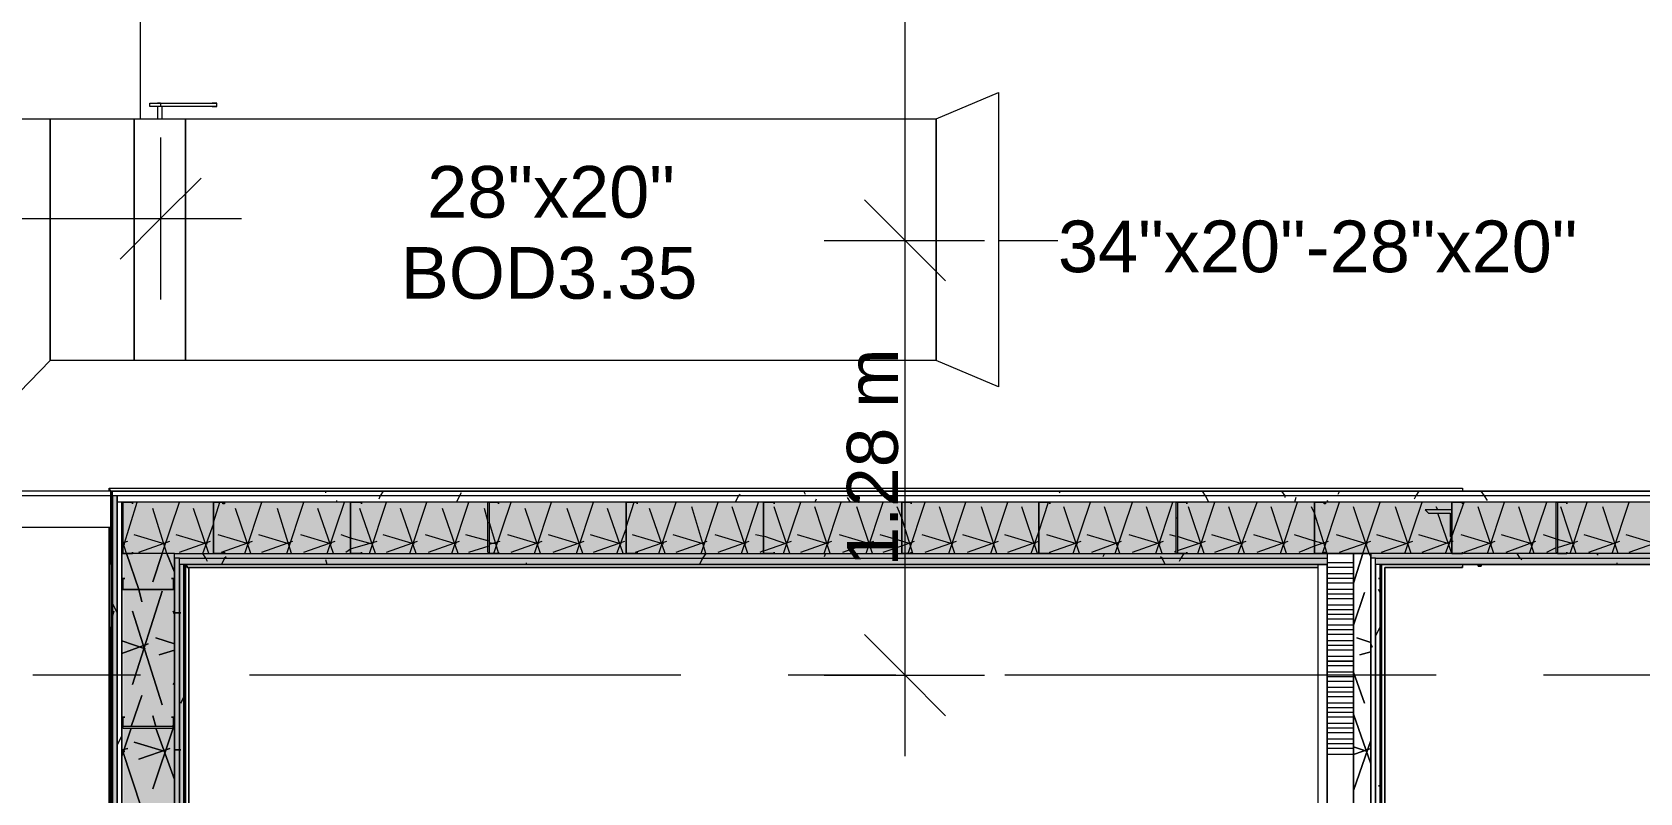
# Model space of a CAD drawing. Header units: metres. Extents: x -2 to 237, y -8 to 52.
# Drawn here: x 16.9 to 21.634, y 32.681 to 34.92 of the extents above; entities that cross this region are included whole.
import ezdxf

# ---------------------------------------------------------------- set-up
doc = ezdxf.new("R2010")
doc.units = ezdxf.units.M
doc.layers.add('HVAC - Ductos', color=5, linetype='Continuous', lineweight=0)
doc.layers.add('PDF2_Text', color=7, linetype='Continuous', lineweight=0)
doc.layers.add('PDF2_Geometry', color=7, linetype='Continuous', lineweight=0, true_color=0xaaaaaa)
doc.layers.add('PDF2_Solid Fills', color=7, linetype='Continuous', lineweight=0, true_color=0xffffff)
doc.styles.add('PDF Helvetica', font='')
doc.styles.get('PDF Helvetica').set_extended_font_data('Helvetica')

msp = doc.modelspace()

# ---------------------------------------------------------------- hatches: boundary and pattern name
at = {"layer": 'PDF2_Solid Fills', "lineweight": 0, "transparency": 33554559}
for points in [[(17.1357, 23.3916), (17.1495, 23.387), (17.1495, 33.5547), (17.1357, 33.5547), (17.1312, 33.541), (17.1312, 23.3916)], [(17.1678, 33.5364), (17.1678, 33.3851), (26.8448, 33.3851), (26.8448, 33.5364)], [(17.3146, 23.5613), (17.3192, 33.3009), (17.3192, 33.385), (17.1678, 33.385), (17.1678, 23.5567)], [(17.177, 28.4182), (17.1678, 28.4136), (17.1678, 23.5567), (17.3146, 23.5613), (17.3192, 33.3009), (17.3192, 33.385), (17.1678, 33.385), (17.1678, 32.876), (17.177, 32.876), (17.1678, 32.8714), (17.1678, 28.4182)]]:
    msp.add_hatch(color=256, dxfattribs=at).paths.add_polyline_path(points)
h = msp.add_hatch(color=256, dxfattribs=at)
h.paths.add_polyline_path([(20.713, 33.3713), (20.713, 33.385), (17.3192, 33.385), (17.3192, 33.3713)])
h.paths.add_polyline_path([(23.4372, 33.3713), (26.8449, 33.3713), (26.8449, 33.385), (23.4372, 33.385)])
h.paths.add_polyline_path([(23.3043, 33.3713), (23.3043, 33.385), (20.8415, 33.385), (20.8415, 33.3713)])
h = msp.add_hatch(color=256, dxfattribs=at)
h.paths.add_polyline_path([(17.3192, 30.404), (17.333, 30.404), (17.333, 33.3713), (17.3192, 33.3713)])
h.paths.add_polyline_path([(17.333, 30.2756), (17.3192, 30.2756), (17.3192, 23.5705), (17.333, 23.5705)])
h = msp.add_hatch(color=256, dxfattribs=at)
h.paths.add_polyline_path([(20.713, 33.353), (20.713, 33.3713), (17.333, 33.3713), (17.333, 33.353)])
h.paths.add_polyline_path([(23.4372, 33.3713), (23.4372, 33.353), (23.4425, 33.353), (26.3541, 33.3576), (26.8449, 33.3576), (26.8449, 33.3713)])
h.paths.add_polyline_path([(20.8552, 33.3713), (20.8552, 33.353), (23.2905, 33.353), (23.2905, 33.3713)])
h = msp.add_hatch(color=256, dxfattribs=at)
h.paths.add_polyline_path([(17.3467, 30.404), (17.3467, 33.353), (17.333, 33.353), (17.333, 30.404)])
h.paths.add_polyline_path([(17.3467, 23.5888), (17.3467, 30.2572), (17.333, 30.2572), (17.333, 23.5888)])

# ---------------------------------------------------------------- linework, layer by layer
at = {"layer": 'HVAC - Ductos', "lineweight": 0}
for points in [[(19.4701, 32.7888), (19.4701, 34.3069), (19.4701, 36.5312), (19.4701, 37.9163), (19.704, 37.9163)], [(17.2183, 34.6646), (17.2183, 35.1233)], [(17.2779, 34.6096), (17.2779, 34.3712), (17.2779, 34.1326)], [(17.3971, 34.4903), (17.2779, 34.3712), (17.1587, 34.2519)], [(19.3509, 34.4261), (19.4701, 34.3069), (19.5894, 34.1877)], [(14.3106, 34.3712), (14.7921, 34.3712), (17.5164, 34.3712)], [(19.2317, 34.3069), (19.4701, 34.3069), (19.704, 34.3069)], [(19.7453, 34.3069), (19.9196, 34.3069)], [(19.3509, 33.1466), (19.4701, 33.0274), (19.5894, 32.9081)], [(19.2317, 33.0274), (19.4701, 33.0274), (19.704, 33.0274)]]:
    msp.add_lwpolyline(points, dxfattribs=at)
for points in [[(19.7453, 33.8758), (19.5619, 33.9538), (19.5619, 34.6646), (19.7453, 34.7426)], [(16.7964, 33.7978), (16.7964, 34.6646), (16.9523, 34.6646), (16.9523, 33.9538), (16.8009, 33.7978)], [(17.2, 33.9538), (16.9523, 33.9538), (16.9523, 34.6646), (17.2, 34.6646)], [(17.3513, 34.6646), (19.5619, 34.6646), (19.5619, 33.9538), (17.3513, 33.9538)]]:
    msp.add_lwpolyline(points, close=True, dxfattribs=at)
at = {"layer": 'PDF2_Geometry', "color": 1, "lineweight": 0}
for points in [[(17.4293, 34.7013), (17.4339, 34.7013), (17.4385, 34.7013), (17.443, 34.7013), (17.4385, 34.7013), (17.4339, 34.7013), (17.4293, 34.7013), (17.2779, 34.7013), (17.2458, 34.7013), (17.2458, 34.7105), (17.2779, 34.7105), (17.2779, 34.7013), (17.2733, 34.7013), (17.2687, 34.7013), (17.2687, 34.6646)], [(17.2779, 34.7105), (17.4293, 34.7105), (17.4339, 34.7105), (17.4385, 34.7105), (17.443, 34.7105), (17.4385, 34.7105), (17.4339, 34.7105), (17.4293, 34.7105)], [(17.443, 34.7013), (17.443, 34.7105)], [(17.2825, 34.6646), (17.2825, 34.7013)]]:
    msp.add_lwpolyline(points, dxfattribs=at)
for points in [[(17.2779, 34.7105), (17.2733, 34.7105), (17.2687, 34.7105), (17.2733, 34.7105)], [(17.2, 34.6646), (17.3513, 34.6646), (17.3513, 33.9538), (17.2, 33.9538)]]:
    msp.add_lwpolyline(points, close=True, dxfattribs=at)
at = {"layer": 'PDF2_Geometry', "lineweight": 0}
for points in [[(17.1312, 33.353), (17.1312, 33.463), (17.1312, 33.5364), (17.1312, 33.5547), (15.1407, 33.5547), (15.1407, 33.5364), (15.1407, 33.4859), (15.1407, 33.463), (15.1407, 33.4859), (15.1407, 33.5364), (15.1407, 33.5547), (15.1407, 33.5685), (14.251, 33.5685), (6.2571, 33.5685), (6.2571, 33.353)], [(15.1407, 33.463), (17.1312, 33.463), (17.1312, 33.353), (17.1312, 23.5888), (17.1312, 23.3686), (26.8449, 23.3686), (26.955, 23.3686), (26.955, 23.4925), (26.8449, 23.4925), (26.8449, 23.5888), (26.8449, 30.2435), (26.8449, 31.0231), (26.8449, 31.1149), (26.8449, 33.353), (26.8449, 33.5685), (17.1312, 33.5685), (15.1407, 33.5685)], [(26.7348, 33.5685), (26.8449, 33.5685), (17.1357, 33.5685), (17.1312, 33.5685), (17.1266, 33.5777), (17.1266, 33.5685), (17.1266, 33.5777), (21.1121, 33.5777), (21.1121, 33.5685), (23.0429, 33.5685), (26.8449, 33.5685), (29.1334, 33.5685)], [(17.1357, 33.5547), (17.1312, 33.5547), (17.1312, 33.5685), (17.1312, 33.5364), (17.1312, 33.5685)], [(26.955, 23.387), (26.955, 23.4787), (26.955, 23.3732), (26.955, 23.3686), (26.955, 23.3732), (26.8449, 23.3732), (26.8449, 23.387), (26.8449, 23.3732), (17.1357, 23.3732), (17.1312, 23.3732), (17.1312, 23.3686), (17.1357, 23.3686), (17.1357, 23.3732), (17.1357, 23.387), (17.1357, 23.5888), (17.1357, 33.353), (17.1357, 33.5547), (17.1357, 33.5685), (17.1312, 33.5685), (21.1121, 33.5685)], [(17.1312, 33.5547), (17.1312, 33.5364), (17.1312, 33.463)], [(26.8449, 33.5547), (17.1495, 33.5547), (17.1495, 33.5364), (17.1495, 33.353), (17.1495, 23.5888), (17.1495, 23.4008), (17.1495, 23.387), (26.8449, 23.387), (26.8449, 23.4008), (26.8449, 23.5567), (26.6614, 23.5567), (26.8449, 23.5567), (26.8449, 23.5705), (17.3192, 23.5705), (17.3192, 23.5567), (26.6293, 23.5567), (26.6293, 23.4925), (26.6293, 23.4787), (26.6431, 23.4787), (26.6431, 23.5521)], [(26.8449, 33.5364), (17.1633, 33.5364), (17.1633, 33.385), (17.1633, 33.353), (17.1633, 23.5888), (17.1633, 23.5567), (17.1633, 23.4008), (26.8449, 23.4008), (26.8449, 23.4283), (26.8449, 23.4787), (26.8265, 23.4787), (26.8128, 23.4787), (26.8128, 23.5888), (26.8128, 23.7723), (26.8128, 24.1483), (26.8128, 24.5565), (26.8128, 24.9601), (26.8128, 27.4), (26.8128, 27.8036)], [(17.3192, 30.326), (17.3192, 30.2756), (17.3192, 23.5888), (17.3192, 23.5705), (17.3192, 23.5567), (26.6293, 23.5567), (17.3192, 23.5567), (17.3192, 33.385), (17.1633, 33.385), (17.1633, 23.5567), (17.1633, 23.4008), (26.8449, 23.4008)], [(17.3192, 30.404), (17.3192, 33.353), (17.3192, 33.3713), (17.3192, 33.385), (20.713, 33.385), (20.791, 33.385), (20.8415, 33.385), (20.791, 33.385), (20.713, 33.385), (20.713, 33.3713), (20.713, 33.353), (20.713, 32.6283)], [(23.3043, 33.385), (20.8415, 33.385), (20.8415, 33.3713), (20.8415, 33.353), (20.8415, 30.2756), (20.791, 30.2756), (20.6855, 30.2756), (20.1397, 30.2756)], [(20.791, 33.385), (20.791, 33.353), (20.791, 32.6283), (20.791, 32.2339), (20.791, 31.6239), (20.791, 31.0139), (20.791, 30.404), (20.791, 30.326), (20.713, 30.326), (20.6855, 30.326), (20.5113, 30.326), (20.1397, 30.326)], [(17.3513, 30.4269), (17.3513, 33.353), (17.3513, 30.4269), (17.3467, 30.4269), (17.3467, 30.404), (17.333, 30.404), (17.333, 33.353), (17.333, 33.3713), (20.713, 33.3713)], [(20.6855, 33.353), (17.3513, 33.353), (20.6855, 33.353), (20.713, 33.353), (20.6855, 33.353), (17.3467, 33.353), (17.3467, 30.4269), (17.3467, 30.404), (17.3513, 30.404), (19.0344, 30.404), (20.1397, 30.404), (20.1397, 30.4269), (19.0344, 30.4269), (19.0344, 30.2435), (17.3513, 30.2435), (20.8736, 30.2435), (20.8552, 30.2435), (20.6855, 30.2435)], [(17.3513, 30.4269), (17.3513, 33.353), (17.3513, 30.4269)], [(17.3513, 23.5888), (17.3513, 30.2435), (19.0344, 30.2435), (19.0344, 30.4269), (17.3513, 30.4269), (17.3513, 33.353), (20.6855, 33.353), (20.6855, 30.4269), (20.1397, 30.4269), (20.1397, 30.2435), (20.6855, 30.2435), (20.8736, 30.2435), (20.8736, 33.353), (23.2721, 33.353)], [(17.3605, 33.3438), (17.3605, 30.4269), (17.3605, 33.3438), (17.3559, 33.3438), (17.3559, 33.3484), (17.3513, 33.353)], [(17.3513, 30.4269), (17.3513, 33.353), (17.3513, 30.4269)], [(20.8736, 33.353), (20.8736, 30.2389), (20.8736, 33.353), (20.8736, 30.2435), (17.3513, 30.2435), (17.3513, 23.5888), (17.3513, 30.2389), (20.8736, 30.2389), (17.3513, 30.2389), (17.3513, 23.5888)], [(20.8736, 33.353), (20.8736, 30.2435), (20.8736, 30.2389), (20.8781, 30.2343), (20.8827, 30.2343), (20.8827, 30.2297), (20.8827, 33.3438), (20.8827, 30.2343), (17.3605, 30.2343), (17.3605, 23.598), (26.6202, 23.598)], [(23.2767, 33.353), (20.869, 33.353), (20.869, 30.2435), (20.8736, 30.2435), (20.869, 30.2435), (20.8552, 30.2435), (20.6855, 30.2435), (20.1397, 30.2435), (19.0344, 30.2435), (20.1397, 30.2435), (20.1397, 30.2572), (20.6855, 30.2572), (20.8415, 30.2572), (20.8552, 30.2572), (20.8552, 33.353), (20.8552, 33.3713), (23.2905, 33.3713)], [(21.1121, 33.353), (20.8736, 33.353)], [(20.8736, 30.2435), (20.8736, 33.353), (20.8736, 30.2389), (20.8736, 33.353), (20.8736, 30.2435)], [(20.8827, 30.2343), (20.8827, 33.3438), (20.8827, 30.2297)], [(20.9332, 33.353), (21.1121, 33.353), (21.1121, 33.3484)], [(23.0429, 33.353), (21.1121, 33.353)], [(21.1579, 33.353), (21.1579, 33.3484), (21.1625, 33.3484), (21.1671, 33.3484), (21.1671, 33.353)], [(21.1579, 33.353), (21.1579, 33.3484), (21.1625, 33.3484), (21.1671, 33.3484), (21.1671, 33.353)], [(21.1579, 33.353), (21.1579, 33.3484), (21.1625, 33.3484), (21.1671, 33.3484), (21.1671, 33.353)], [(21.1579, 33.353), (21.1579, 33.3484), (21.1625, 33.3484), (21.1671, 33.3484), (21.1671, 33.353)], [(21.1579, 33.353), (21.1579, 33.3484), (21.1625, 33.3484), (21.1671, 33.3484), (21.1671, 33.353)], [(21.1579, 33.353), (21.1579, 33.3484), (21.1625, 33.3484), (21.1671, 33.3484), (21.1671, 33.353)], [(21.1579, 33.353), (21.1625, 33.353), (21.1625, 33.3484), (21.1671, 33.3484), (21.1671, 33.353)], [(21.1579, 33.353), (21.1579, 33.3484), (21.1625, 33.3484), (21.1671, 33.3484), (21.1671, 33.353)], [(21.1579, 33.353), (21.1579, 33.3484), (21.1625, 33.3484), (21.1671, 33.3484), (21.1671, 33.353), (21.1671, 33.3484), (21.1625, 33.3484)], [(21.1579, 33.353), (21.1579, 33.3484), (21.1625, 33.3484), (21.1671, 33.3484), (21.1671, 33.353)], [(21.1579, 33.353), (21.1579, 33.3484), (21.1625, 33.3484), (21.1671, 33.3484), (21.1671, 33.353)], [(21.1671, 33.353), (21.1671, 33.3484), (21.1625, 33.3484)], [(21.1671, 33.353), (21.1671, 33.3484), (21.1625, 33.3484)], [(21.1671, 33.353), (21.1671, 33.3484), (21.1625, 33.3484)], [(21.1671, 33.353), (21.1671, 33.3484), (21.1625, 33.3484)], [(21.1671, 33.353), (21.1671, 33.3484), (21.1625, 33.3484)], [(21.1671, 33.353), (21.1671, 33.3484), (21.1625, 33.3484)], [(22.0751, 33.353), (21.1671, 33.353)], [(17.2183, 33.0274), (16.9018, 33.0274)], [(18.8098, 33.0274), (17.5394, 33.0274)], [(19.4426, 33.0274), (19.1262, 33.0274)], [(21.0341, 33.0274), (19.7637, 33.0274)], [(21.667, 33.0274), (21.3505, 33.0274)]]:
    msp.add_lwpolyline(points, dxfattribs=at)
for points in [[(17.1312, 33.5685), (17.1312, 23.3732), (17.1357, 23.3732), (17.1357, 33.5685)], [(21.4147, 33.5685), (21.4193, 33.5685), (21.4239, 33.5685), (21.4331, 33.5685), (21.4423, 33.5685), (21.4515, 33.5685), (21.4606, 33.5685), (21.4698, 33.5685), (21.4789, 33.5685), (21.4835, 33.5685), (21.4881, 33.5685), (21.4835, 33.5685), (21.4789, 33.5685), (21.4698, 33.5685), (21.4606, 33.5685), (21.4515, 33.5685), (21.4423, 33.5685), (21.4331, 33.5685), (21.4239, 33.5685), (21.4193, 33.5685)], [(17.1495, 23.387), (17.1495, 33.5547), (17.1357, 33.5547), (17.1357, 23.387)], [(17.1495, 33.5364), (17.1495, 23.4008), (17.1633, 23.4008), (17.1633, 33.5364)], [(17.1954, 33.5364), (17.1678, 33.5364), (17.1633, 33.5364), (17.1633, 33.3896), (17.1633, 33.385), (17.1678, 33.385), (17.1954, 33.385), (17.1954, 33.3896), (17.1954, 33.385), (17.1678, 33.385), (17.1678, 33.3896), (17.1678, 33.5364), (17.1954, 33.5364), (17.1954, 33.5319)], [(17.4339, 33.385), (17.4339, 33.3896), (17.4339, 33.5364), (17.466, 33.5364), (17.466, 33.5319), (17.4614, 33.5319), (17.4614, 33.5364), (17.4339, 33.5364), (17.4339, 33.3896), (17.4339, 33.385), (17.4614, 33.385), (17.4614, 33.3896), (17.466, 33.3896), (17.466, 33.385)], [(17.842, 33.385), (17.8374, 33.385), (17.8374, 33.3896), (17.8374, 33.5364), (17.842, 33.5364), (17.8696, 33.5364), (17.8696, 33.5319), (17.8696, 33.5364), (17.842, 33.5364), (17.8374, 33.5364), (17.8374, 33.3896), (17.8374, 33.385), (17.842, 33.385), (17.8696, 33.385)], [(18.2456, 33.385), (18.241, 33.3896), (18.241, 33.5364), (18.2456, 33.5364), (18.2731, 33.5364), (18.2731, 33.5319), (18.2731, 33.5364), (18.2456, 33.5364), (18.2456, 33.3896), (18.2456, 33.385), (18.2731, 33.385)], [(18.6492, 33.385), (18.6492, 33.3896), (18.6492, 33.5364), (18.6813, 33.5364), (18.6813, 33.5319), (18.6813, 33.5364), (18.6492, 33.5364), (18.6492, 33.3896), (18.6492, 33.385), (18.6813, 33.385)], [(19.0574, 33.385), (19.0528, 33.385), (19.0528, 33.3896), (19.0528, 33.5364), (19.0574, 33.5364), (19.0849, 33.5364), (19.0849, 33.5319), (19.0849, 33.5364), (19.0574, 33.5364), (19.0528, 33.5364), (19.0528, 33.3896), (19.0528, 33.385), (19.0574, 33.385), (19.0849, 33.385)], [(19.461, 33.385), (19.461, 33.3896), (19.461, 33.5364), (19.4885, 33.5364), (19.4885, 33.5319), (19.4885, 33.5364), (19.461, 33.5364), (19.461, 33.3896), (19.461, 33.385), (19.4885, 33.385)], [(19.8645, 33.385), (19.8645, 33.3896), (19.8645, 33.5364), (19.8967, 33.5364), (19.8967, 33.5319), (19.8967, 33.5364), (19.8645, 33.5364), (19.8645, 33.3896), (19.8645, 33.385), (19.8967, 33.385)], [(20.2728, 33.385), (20.2682, 33.385), (20.2682, 33.3896), (20.2682, 33.5364), (20.2728, 33.5364), (20.3002, 33.5364), (20.3002, 33.5319), (20.3002, 33.5364), (20.2728, 33.5364), (20.2728, 33.3896), (20.2728, 33.385), (20.3002, 33.385)], [(20.6763, 33.385), (20.6763, 33.3896), (20.6763, 33.5364), (20.7084, 33.5364), (20.7084, 33.5319), (20.7039, 33.5319), (20.7039, 33.5364), (20.6763, 33.5364), (20.6763, 33.3896), (20.6763, 33.385), (20.7039, 33.385), (20.7039, 33.3896), (20.7084, 33.3896), (20.7084, 33.385)], [(21.0799, 33.385), (21.0799, 33.3896), (21.0799, 33.5364), (21.1121, 33.5364), (21.1121, 33.5319), (21.1121, 33.5364), (21.0799, 33.5364), (21.0799, 33.3896), (21.0799, 33.385), (21.1121, 33.385)], [(21.3918, 33.385), (21.3872, 33.3896), (21.3872, 33.5364), (21.3918, 33.5364), (21.4193, 33.5364), (21.4193, 33.5319), (21.4193, 33.5364), (21.3918, 33.5364), (21.3918, 33.3896), (21.3918, 33.385), (21.4193, 33.385)], [(21.0799, 33.5135), (21.002, 33.5135), (21.0066, 33.5089), (21.0112, 33.5043), (21.0753, 33.5043), (21.0753, 33.4402), (21.0753, 33.4356), (21.0799, 33.4356)], [(17.1266, 33.463), (17.1266, 23.4787)], [(17.8696, 33.3896), (17.8696, 33.385)], [(18.2731, 33.3896), (18.2731, 33.385)], [(18.6813, 33.3896), (18.6813, 33.385)], [(19.0849, 33.3896), (19.0849, 33.385)], [(19.4885, 33.3896), (19.4885, 33.385)], [(19.8967, 33.3896), (19.8967, 33.385)], [(20.3002, 33.3896), (20.3002, 33.385)], [(20.791, 30.326), (20.791, 30.404), (20.791, 31.0139), (20.791, 31.6239), (20.791, 32.2339), (20.791, 32.6283), (20.791, 33.385), (20.713, 33.385), (20.713, 32.6283), (20.713, 30.404), (20.713, 30.326)], [(20.791, 33.385), (20.791, 32.6283), (20.791, 32.2339), (20.791, 31.6239), (20.791, 31.0139), (20.791, 30.404), (20.791, 30.2756), (20.8415, 30.2756), (20.8415, 33.385)], [(21.1121, 33.3896), (21.1121, 33.385)], [(21.4193, 33.3896), (21.4193, 33.385)], [(17.3192, 30.404), (17.333, 30.404), (17.333, 33.3713), (17.3192, 33.3713)], [(17.333, 30.404), (17.3467, 30.404), (17.3467, 33.353), (17.333, 33.353)], [(17.3513, 33.353), (17.3467, 33.353), (17.3467, 30.4269), (17.3513, 30.4269)], [(17.3605, 33.3438), (20.6855, 33.3438), (17.3605, 33.3438), (17.3605, 30.4269), (17.3605, 33.3438), (17.3559, 33.3438), (17.3559, 33.3484), (17.3513, 33.353), (17.3513, 30.4269), (17.3513, 33.353), (20.6855, 33.353), (17.3513, 33.353), (17.3559, 33.3484), (17.3559, 33.3438)], [(20.6855, 33.353), (20.6855, 30.404), (20.713, 30.404), (20.713, 32.6283), (20.713, 33.353)], [(20.8415, 33.3713), (20.8415, 30.2572), (20.8552, 30.2572), (20.8552, 33.3713)], [(20.869, 30.2435), (20.869, 33.353), (20.8552, 33.353), (20.8552, 30.2435), (20.869, 30.2435), (20.8736, 30.2435), (20.8736, 33.353), (20.869, 33.353)], [(20.8736, 33.353), (21.1121, 33.353)], [(21.1121, 33.3484), (21.1121, 33.3438), (20.8827, 33.3438), (21.1121, 33.3438)], [(21.1671, 33.353), (21.1671, 33.3484), (21.1625, 33.3484), (21.1671, 33.3484), (21.1671, 33.353), (21.1671, 33.3484), (21.1625, 33.3484), (21.1579, 33.3484), (21.1579, 33.353), (21.1579, 33.3484), (21.1625, 33.3484), (21.1671, 33.3484)], [(21.1625, 33.3484), (21.1671, 33.3484), (21.1671, 33.353), (21.1671, 33.3484), (21.1625, 33.3484), (21.1579, 33.3484), (21.1579, 33.353), (21.1579, 33.3484), (21.1625, 33.3484), (21.1671, 33.3484), (21.1671, 33.353), (21.1671, 33.3484), (21.1625, 33.3484), (21.1579, 33.3484), (21.1579, 33.353), (21.1579, 33.3484), (21.1625, 33.3484), (21.1671, 33.3484), (21.1671, 33.353), (21.1671, 33.3484), (21.1625, 33.3484), (21.1671, 33.3484), (21.1671, 33.353), (21.1671, 33.3484), (21.1625, 33.3484), (21.1671, 33.3484), (21.1671, 33.353), (21.1671, 33.3484)], [(21.1671, 33.353), (21.1671, 33.3484), (21.1625, 33.3484), (21.1671, 33.3484)], [(21.1671, 33.353), (21.1671, 33.3484), (21.1625, 33.3484), (21.1671, 33.3484)], [(21.4881, 33.353), (21.4835, 33.353), (21.4789, 33.353), (21.4698, 33.353), (21.4606, 33.353), (21.4515, 33.353), (21.4423, 33.353), (21.4331, 33.353), (21.4239, 33.353), (21.4193, 33.353), (21.4147, 33.353), (21.4193, 33.353), (21.4239, 33.353), (21.4331, 33.353), (21.4423, 33.353), (21.4515, 33.353), (21.4606, 33.353), (21.4698, 33.353), (21.4789, 33.353), (21.4835, 33.353)], [(17.1633, 33.3117), (17.1633, 33.2796), (17.1678, 33.2796), (17.3146, 33.2796), (17.3192, 33.2796), (17.3192, 33.3117), (17.31, 33.3117), (17.3146, 33.3117), (17.3146, 33.2796), (17.1678, 33.2796), (17.1678, 33.3117), (17.1724, 33.3117)], [(17.1312, 23.4787), (17.1312, 33.1695)], [(17.1633, 32.9035), (17.1633, 32.876), (17.1678, 32.8714), (17.3146, 32.8714), (17.3146, 32.876), (17.3192, 32.876), (17.3192, 32.9035), (17.31, 32.9035), (17.3146, 32.9035), (17.3146, 32.876), (17.1678, 32.876), (17.1678, 32.9035), (17.1724, 32.9035)]]:
    msp.add_lwpolyline(points, close=True, dxfattribs=at)
at = {"layer": 'PDF2_Geometry', "color": 254, "lineweight": 0, "true_color": 0xeaeaea}
for points in [[(17.7641, 33.5639), (17.7641, 33.5685)], [(17.9337, 33.5685), (17.9245, 33.5547), (17.92, 33.5456)], [(19.1766, 33.5593), (19.172, 33.5685)], [(19.9288, 33.5685), (19.9242, 33.5639)], [(20.3645, 33.5364), (20.3553, 33.5547), (20.3462, 33.5685)], [(20.5892, 33.5502), (20.5892, 33.5547), (20.58, 33.5685)], [(20.7497, 33.5685), (20.7451, 33.5593)], [(20.9836, 33.5685), (20.9744, 33.5547), (20.9698, 33.5456)], [(21.1855, 33.541), (21.1763, 33.5547), (21.1671, 33.5685)], [(17.7962, 33.541), (17.7962, 33.5364)], [(18.163, 33.5639), (18.1585, 33.5547), (18.1493, 33.5364)], [(18.9841, 33.5593), (18.9795, 33.5547), (18.9703, 33.5364)], [(19.2087, 33.5456), (19.2041, 33.5364)], [(19.3096, 33.5364), (19.3004, 33.5502)], [(20.6213, 33.5502), (20.6167, 33.5364)], [(20.7176, 33.5364), (20.713, 33.541)], [(17.1357, 33.4402), (17.1357, 33.4356), (17.1312, 33.4402)], [(17.4155, 33.3622), (17.4109, 33.3713), (17.4017, 33.385)], [(18.8831, 33.385), (18.8739, 33.3713), (18.8648, 33.353)], [(19.2363, 33.385), (19.2317, 33.3759)], [(20.0572, 33.385), (20.0526, 33.3759)], [(20.2911, 33.385), (20.2819, 33.3713), (20.2773, 33.3622)], [(21.2863, 33.3667), (21.2818, 33.3713), (21.2726, 33.385)], [(21.511, 33.3805), (21.5064, 33.385)], [(17.4705, 33.3759), (17.466, 33.3713), (17.4568, 33.353)], [(17.7686, 33.353), (17.7641, 33.3667)], [(18.3557, 33.353), (18.3557, 33.3576)], [(20.2361, 33.353), (20.2269, 33.3713), (20.2223, 33.3759)], [(20.791, 33.3576), (20.713, 33.3576)], [(20.791, 33.3438), (20.713, 33.3438)], [(21.5661, 33.3576), (21.5661, 33.353)], [(20.791, 33.3254), (20.713, 33.3254)], [(20.791, 33.3117), (20.713, 33.3117)], [(20.791, 33.2979), (20.713, 33.2979)], [(20.791, 33.2796), (20.713, 33.2796)], [(20.791, 33.2659), (20.713, 33.2659)], [(20.791, 33.2521), (20.713, 33.2521)], [(20.791, 33.2337), (20.713, 33.2337)], [(20.791, 33.2199), (20.713, 33.2199)], [(20.791, 33.2062), (20.713, 33.2062)], [(20.791, 33.1925), (20.713, 33.1925)], [(20.791, 33.1741), (20.713, 33.1741)], [(20.791, 33.1604), (20.713, 33.1604)], [(20.791, 33.1466), (20.713, 33.1466)], [(20.791, 33.1282), (20.713, 33.1282)], [(20.791, 33.1145), (20.713, 33.1145)], [(20.791, 33.1007), (20.713, 33.1007)], [(20.791, 33.0824), (20.713, 33.0824)], [(20.791, 33.0548), (20.713, 33.0548)], [(20.791, 33.0365), (20.713, 33.0365)], [(20.791, 33.0228), (20.713, 33.0228)], [(20.791, 33.009), (20.713, 33.009)], [(20.791, 32.9907), (20.713, 32.9907)], [(20.791, 32.9769), (20.713, 32.9769)], [(20.791, 32.9631), (20.713, 32.9631)], [(20.791, 32.9448), (20.713, 32.9448)], [(20.791, 32.931), (20.713, 32.931)], [(20.791, 32.9173), (20.713, 32.9173)], [(20.791, 32.9035), (20.713, 32.9035)], [(20.791, 32.8852), (20.713, 32.8852)], [(20.791, 32.8714), (20.713, 32.8714)], [(20.791, 32.8577), (20.713, 32.8577)], [(20.791, 32.8393), (20.713, 32.8393)], [(20.791, 32.8255), (20.713, 32.8255)], [(20.791, 32.8118), (20.713, 32.8118)], [(20.791, 32.7934), (20.713, 32.7934)]]:
    msp.add_lwpolyline(points, dxfattribs=at)
at = {"layer": 'PDF2_Geometry', "color": 254, "lineweight": 0, "true_color": 0xd2d2d2}
for points in [[(17.1633, 33.4034), (17.1678, 33.4034), (17.2091, 33.5364)], [(17.1633, 33.5227), (17.1678, 33.5273)], [(17.2825, 33.385), (17.255, 33.3025), (17.2825, 33.385), (17.333, 33.5364)], [(17.4339, 33.4768), (17.4522, 33.5364)], [(17.5256, 33.385), (17.576, 33.5364)], [(17.6494, 33.385), (17.6999, 33.5364)], [(17.7686, 33.385), (17.8191, 33.5364)], [(17.8925, 33.385), (17.9429, 33.5364)], [(18.0117, 33.385), (18.0622, 33.5364)], [(18.1356, 33.385), (18.186, 33.5364)], [(18.2594, 33.385), (18.3099, 33.5364)], [(18.3786, 33.385), (18.4291, 33.5364)], [(18.5024, 33.385), (18.5529, 33.5364)], [(18.6492, 33.463), (18.6721, 33.5364)], [(18.7455, 33.385), (18.796, 33.5364)], [(18.8831, 33.385), (18.8418, 33.5227)], [(18.8693, 33.385), (18.9198, 33.5364)], [(19.0069, 33.385), (18.9611, 33.5227)], [(18.9886, 33.385), (19.039, 33.5364)], [(19.1308, 33.385), (19.0849, 33.5227)], [(19.1124, 33.385), (19.1629, 33.5364)], [(19.25, 33.385), (19.2041, 33.5227)], [(19.2317, 33.385), (19.2821, 33.5364)], [(19.3738, 33.385), (19.328, 33.5227)], [(19.3555, 33.385), (19.406, 33.5364)], [(19.4931, 33.385), (19.461, 33.4905), (19.4472, 33.5227)], [(19.4793, 33.385), (19.5298, 33.5364)], [(19.6169, 33.385), (19.5711, 33.5227)], [(19.5986, 33.385), (19.649, 33.5364)], [(19.7408, 33.385), (19.6949, 33.5227)], [(19.7224, 33.385), (19.7728, 33.5364)], [(19.86, 33.385), (19.8141, 33.5227)], [(19.8417, 33.385), (19.8645, 33.4493), (19.8921, 33.5364)], [(19.9838, 33.385), (19.938, 33.5227)], [(19.9655, 33.385), (20.0159, 33.5364)], [(20.1031, 33.385), (20.0572, 33.5227)], [(20.0893, 33.385), (20.1397, 33.5364)], [(20.2269, 33.385), (20.1811, 33.5227)], [(20.2085, 33.385), (20.259, 33.5364)], [(20.3507, 33.385), (20.3048, 33.5227)], [(20.3324, 33.385), (20.3828, 33.5364)], [(20.4699, 33.385), (20.4241, 33.5227)], [(20.4516, 33.385), (20.5067, 33.5364)], [(20.5938, 33.385), (20.5479, 33.5227)], [(20.5754, 33.385), (20.6259, 33.5364)], [(20.713, 33.385), (20.6763, 33.5043), (20.6672, 33.5227)], [(20.6993, 33.385), (20.7497, 33.5364)], [(20.8369, 33.385), (20.791, 33.5227)], [(20.8185, 33.385), (20.869, 33.5364)], [(20.9607, 33.385), (20.9148, 33.5227)], [(20.9424, 33.385), (20.9928, 33.5364)], [(21.0387, 33.5135), (21.0341, 33.5227)], [(21.0616, 33.385), (21.0799, 33.4356), (21.1167, 33.5364)], [(21.2038, 33.385), (21.1579, 33.5227)], [(21.1855, 33.385), (21.2358, 33.5364)], [(21.323, 33.385), (21.2772, 33.5227)], [(21.3092, 33.385), (21.3597, 33.5364)], [(21.4469, 33.385), (21.4009, 33.5227)], [(21.4285, 33.385), (21.4789, 33.5364)], [(21.5706, 33.385), (21.5248, 33.5227)], [(21.5523, 33.385), (21.6028, 33.5364)], [(17.2963, 33.385), (17.3192, 33.33), (17.2963, 33.385), (17.255, 33.5181)], [(17.4201, 33.385), (17.3742, 33.5181)], [(17.5439, 33.385), (17.498, 33.5181)], [(17.6631, 33.385), (17.6219, 33.5181)], [(17.787, 33.385), (17.7411, 33.5181)], [(17.9108, 33.385), (17.865, 33.5181)], [(18.0301, 33.385), (17.9842, 33.5181)], [(18.1539, 33.385), (18.108, 33.5181)], [(18.241, 33.4813), (18.2319, 33.5181)], [(18.241, 33.4768), (18.2456, 33.4768), (18.2731, 33.385)], [(18.397, 33.385), (18.3511, 33.5181)], [(18.5208, 33.385), (18.4749, 33.5181)], [(18.6401, 33.385), (18.5941, 33.5181)], [(18.7638, 33.385), (18.718, 33.5181)], [(20.2682, 33.4905), (20.2728, 33.4905)], [(21.0799, 33.385), (21.0387, 33.5043)], [(17.2917, 33.4126), (17.2, 33.4402)], [(17.4155, 33.4126), (17.3238, 33.4402)], [(17.4017, 33.385), (17.4339, 33.4722)], [(17.5394, 33.4126), (17.4476, 33.4402)], [(17.6585, 33.4126), (17.5668, 33.4402)], [(17.7824, 33.4126), (17.6907, 33.4402)], [(17.9016, 33.4126), (17.8374, 33.431), (17.8099, 33.4402)], [(18.0255, 33.4126), (17.9337, 33.4402)], [(18.1493, 33.4126), (18.0576, 33.4402)], [(18.2456, 33.4218), (18.1768, 33.4402)], [(18.3924, 33.4126), (18.3007, 33.4402)], [(18.5116, 33.4126), (18.4199, 33.4402)], [(18.6355, 33.4126), (18.5437, 33.4402)], [(18.6217, 33.385), (18.6492, 33.4585)], [(18.7593, 33.4126), (18.6675, 33.4402)], [(18.8785, 33.4126), (18.7868, 33.4402)], [(19.0024, 33.4126), (18.9106, 33.4402)], [(19.0528, 33.4356), (19.0298, 33.4402)], [(19.1216, 33.4126), (19.0574, 33.4356)], [(19.2455, 33.4126), (19.1537, 33.4402)], [(19.3692, 33.4126), (19.2775, 33.4402)], [(19.4885, 33.4126), (19.461, 33.4218), (19.3968, 33.4402)], [(19.6123, 33.4126), (19.5206, 33.4402)], [(19.7316, 33.4126), (19.6399, 33.4402)], [(19.8554, 33.4126), (19.7637, 33.4402)], [(19.9792, 33.4126), (19.8875, 33.4402)], [(20.0985, 33.4126), (20.0068, 33.4402)], [(20.2223, 33.4126), (20.1305, 33.4402)], [(20.2682, 33.4356), (20.2498, 33.4402)], [(20.3416, 33.4126), (20.2728, 33.4356)], [(20.4654, 33.4126), (20.3736, 33.4402)], [(20.5892, 33.4126), (20.4975, 33.4402)], [(20.7084, 33.4126), (20.6763, 33.4218), (20.6167, 33.4402)], [(20.8323, 33.4126), (20.7406, 33.4402)], [(20.9515, 33.4126), (20.8598, 33.4402)], [(21.0753, 33.4126), (20.9836, 33.4402)], [(21.1992, 33.4126), (21.1075, 33.4402)], [(21.3184, 33.4126), (21.2267, 33.4402)], [(21.4423, 33.4126), (21.3918, 33.4264), (21.3505, 33.4402)], [(21.5615, 33.4126), (21.4698, 33.4402)], [(21.6853, 33.4126), (21.5936, 33.4402)], [(17.1633, 33.4172), (17.1816, 33.4218)], [(17.1724, 33.4126), (17.1633, 33.4126)], [(17.177, 33.385), (17.2137, 33.2796), (17.2229, 33.2429), (17.2137, 33.2796), (17.177, 33.385), (17.1678, 33.4172)], [(17.2137, 33.3896), (17.3054, 33.4218)], [(17.333, 33.3896), (17.4247, 33.4218)], [(17.4568, 33.3896), (17.5485, 33.4218)], [(17.576, 33.3896), (17.6677, 33.4218)], [(17.6999, 33.3896), (17.7916, 33.4218)], [(17.8237, 33.3896), (17.8374, 33.3988), (17.9154, 33.4218)], [(17.9429, 33.3896), (18.0347, 33.4218)], [(18.0668, 33.3896), (18.1585, 33.4218)], [(18.186, 33.3896), (18.2456, 33.408)], [(18.2456, 33.4126), (18.2777, 33.4218)], [(18.2685, 33.4126), (18.2456, 33.4172)], [(18.3099, 33.3896), (18.4016, 33.4218)], [(18.4337, 33.3896), (18.5254, 33.4218)], [(18.5529, 33.3896), (18.6446, 33.4218)], [(18.6767, 33.3896), (18.7684, 33.4218)], [(18.796, 33.3896), (18.8877, 33.4218)], [(18.9198, 33.3896), (19.0115, 33.4218)], [(19.0436, 33.3896), (19.0528, 33.3942)], [(19.0528, 33.3988), (19.0528, 33.4034)], [(19.0574, 33.3942), (19.1354, 33.4218)], [(19.1629, 33.3896), (19.2546, 33.4218)], [(19.2867, 33.3896), (19.3784, 33.4218)], [(19.406, 33.3896), (19.461, 33.408), (19.4977, 33.4218)], [(19.5298, 33.3896), (19.6215, 33.4218)], [(19.6536, 33.3896), (19.7453, 33.4218)], [(19.7728, 33.3896), (19.8645, 33.4218)], [(19.8967, 33.3896), (19.9884, 33.4218)], [(20.0205, 33.3896), (20.1076, 33.4218)], [(20.1397, 33.3896), (20.2315, 33.4218)], [(20.2636, 33.3896), (20.2682, 33.3942)], [(20.2728, 33.3942), (20.3553, 33.4218)], [(20.3828, 33.3896), (20.4745, 33.4218)], [(20.5067, 33.3896), (20.5984, 33.4218)], [(20.6305, 33.3896), (20.6763, 33.408), (20.7176, 33.4218)], [(20.7497, 33.3896), (20.8415, 33.4218)], [(20.8736, 33.3896), (20.9653, 33.4218)], [(20.9928, 33.3896), (21.0799, 33.4218), (21.0845, 33.4218)], [(21.0799, 33.4126), (21.0799, 33.4172)], [(21.1167, 33.3896), (21.2084, 33.4218)], [(21.2404, 33.3896), (21.3276, 33.4218)], [(21.3597, 33.3896), (21.3872, 33.4034)], [(21.3918, 33.4034), (21.4515, 33.4218)], [(21.4835, 33.3896), (21.5752, 33.4218)], [(21.6028, 33.3896), (21.6945, 33.4218)], [(17.1633, 32.8989), (17.1678, 32.8989)]]:
    msp.add_lwpolyline(points, dxfattribs=at)
at = {"layer": 'PDF2_Geometry', "color": 254, "lineweight": 0, "true_color": 0xdddddd}
for points in [[(20.8185, 33.385), (20.791, 33.2979)], [(20.8369, 33.385), (20.8415, 33.3759)], [(20.8231, 33.2705), (20.791, 33.1741)], [(20.8001, 33.1374), (20.8415, 33.1236)], [(20.8415, 33.0962), (20.8093, 33.087)], [(20.791, 33.0365), (20.8231, 32.9448)], [(20.791, 32.9127), (20.8415, 32.766)], [(20.8415, 32.8347), (20.791, 32.688)], [(20.791, 32.8164), (20.8323, 32.8026)], [(20.8415, 32.8118), (20.791, 32.7934)]]:
    msp.add_lwpolyline(points, close=True, dxfattribs=at)
at = {"layer": 'PDF2_Geometry', "color": 254, "lineweight": 0, "true_color": 0xeaeaea}
for points in [[(20.869, 33.3117), (20.8644, 33.3117)], [(17.1495, 33.2108), (17.1495, 33.2062), (17.1495, 33.2108), (17.1357, 33.2383)], [(20.8644, 33.2796), (20.869, 33.2705)], [(17.1357, 33.2016), (17.1403, 33.2154)], [(17.333, 33.2108), (17.3192, 33.2108), (17.333, 33.2108), (17.3375, 33.2108)], [(20.8552, 33.142), (20.869, 33.1695)], [(20.8415, 33.1191), (20.846, 33.1099)], [(20.713, 33.0686), (20.791, 33.0686)], [(17.3375, 32.9448), (17.3467, 32.9631)], [(17.1495, 32.821), (17.1633, 32.8485)], [(17.333, 32.8072), (17.3192, 32.8072), (17.333, 32.8072), (17.3375, 32.8072)], [(20.869, 32.7017), (20.8644, 32.7017)]]:
    msp.add_lwpolyline(points, close=True, dxfattribs=at)
at = {"layer": 'PDF2_Geometry', "color": 254, "lineweight": 0, "true_color": 0xd2d2d2}
for points in [[(17.2825, 33.275), (17.1954, 32.9998)], [(17.1954, 33.2154), (17.2825, 32.9402)], [(17.3146, 33.2154), (17.3192, 33.2062)], [(17.1633, 33.1282), (17.232, 33.1053)], [(17.2412, 33.1191), (17.1633, 33.0916)], [(17.2642, 33.1374), (17.3192, 33.1191)], [(17.3192, 33.1007), (17.2733, 33.087)], [(17.3192, 33.0044), (17.3146, 32.9998)], [(17.2229, 32.9677), (17.1908, 32.876)], [(17.255, 32.9081), (17.2642, 32.876)], [(17.1908, 32.8714), (17.1633, 32.7888)], [(17.3146, 32.8714), (17.255, 32.6925)], [(17.2642, 32.8714), (17.3192, 32.7201)], [(17.3146, 32.8806), (17.3146, 32.876)], [(17.1816, 32.8118), (17.1633, 32.8072)], [(17.1633, 32.8118), (17.2229, 32.6329)], [(17.2, 32.8301), (17.2917, 32.8026)], [(17.3054, 32.8118), (17.2137, 32.7797)], [(17.1633, 32.8026), (17.1724, 32.8026)]]:
    msp.add_lwpolyline(points, close=True, dxfattribs=at)

# ---------------------------------------------------------------- texts
at = {"layer": 'PDF2_Text', "lineweight": 0, "char_height": 0.15205, "attachment_point": 4, "style": 'PDF Helvetica'}
for s, insert in [('28"x20"', (18.0629, 34.4487)), ('34"x20"-28"x20"', (19.9204, 34.2882)), ('BOD3.35', (17.985, 34.2102))]:
    msp.add_mtext(s, dxfattribs=dict(at, insert=insert))
at = {"layer": 'PDF2_Text', "lineweight": 0, "insert": (19.3749, 33.3476), "char_height": 0.15017, "attachment_point": 4, "rotation": 90, "style": 'PDF Helvetica'}
msp.add_mtext('1.28 m', dxfattribs=at)

doc.saveas('drawing.dxf')
